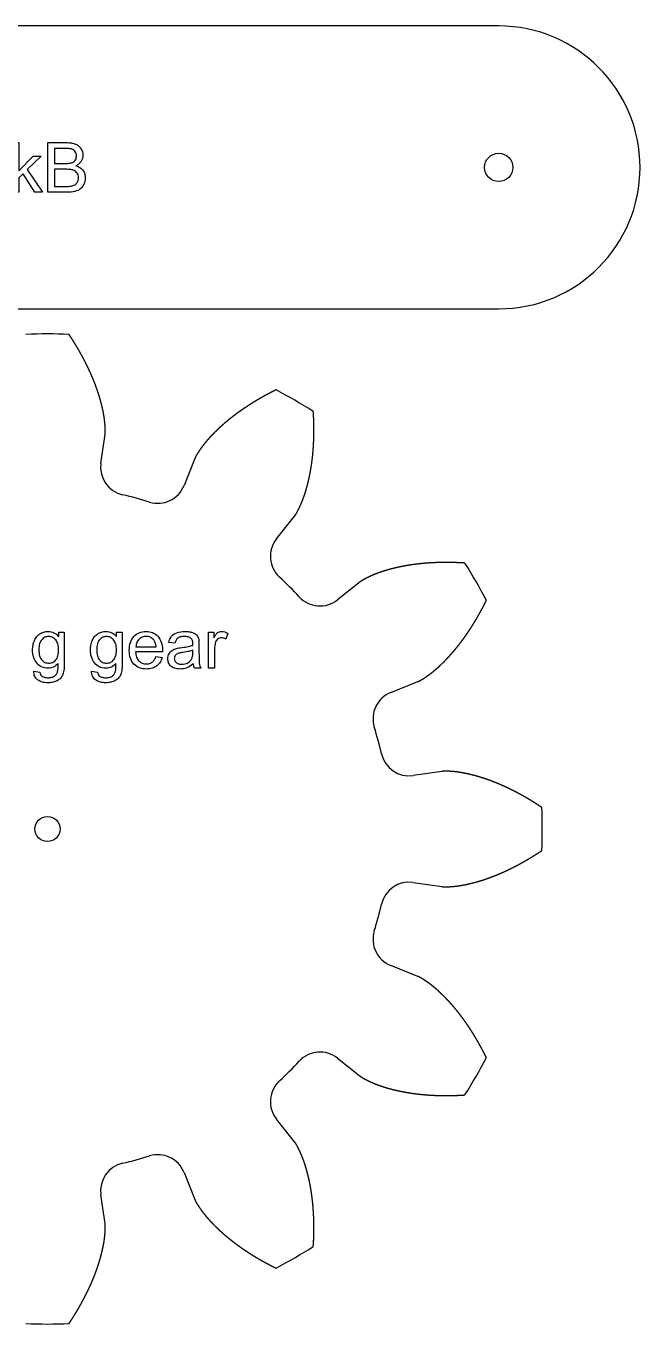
# Model space of a CAD drawing. Header units: millimetres. Extents: x 19 to 1138, y 19 to 1149.
# Drawn here: x 942.1 to 1137.6, y 708.4 to 1121.4 of the extents above; entities that cross this region are included whole.
import ezdxf

# ---------------------------------------------------------------- set-up
doc = ezdxf.new("R2010")
doc.units = ezdxf.units.MM
doc.layers.add('cut', color=5, linetype='Continuous', true_color=0x0000ff)
doc.layers.add('line engraving', color=1, linetype='Continuous', true_color=0xff0000)

msp = doc.modelspace()

# ---------------------------------------------------------------- linework, layer by layer
at = {"layer": 'cut', "color": 5, "true_color": 0x0000ff}
for p, q in [((965.99, 982.27), (967.32, 991.4)), ((995.89, 983.75), (992.48, 975.17)), ((1021.91, 958.18), (1027.63, 965.42)), ((1048.55, 944.51), (1041.3, 938.79)), ((1058.29, 909.36), (1066.87, 912.77)), ((1074.53, 884.2), (1065.39, 882.87)), ((1065.39, 848.88), (1074.53, 847.55)), ((1066.87, 818.98), (1058.29, 822.4)), ((1041.3, 792.97), (1048.55, 787.24)), ((1027.63, 766.33), (1021.91, 773.58)), ((992.48, 756.58), (995.89, 748)), ((967.32, 740.35), (965.99, 749.49))]:
    msp.add_line(p, q, dxfattribs=at)
msp.add_lwpolyline([(1092.61, 1031.38, 1), (1092.61, 1121.38), (719.11, 1121.38, 1), (719.11, 1031.38)], format="xyb", close=True, dxfattribs=at)
for centre, radius in [((1092.61, 1076.38), 4.5), ((949, 865.88), 4)]:
    msp.add_circle(centre, radius, dxfattribs=at)
for centre, radius, start, end in [((949, 865.88), 157.5, 87.5067, 92.4933), ((949, 865.88), 157.5, 57.5067, 62.4933), ((974.9, 980.97), 9, 171.6938, -102.6817), ((984.12, 978.5), 9, -107.3183, -21.6938), ((949, 865.88), 108.97, 72.6817, 77.3183), ((1028.97, 952.6), 9, 141.6938, -132.6817), ((949, 865.88), 157.5, 27.5067, 32.4933), ((949, 865.88), 108.97, 42.6817, 47.3183), ((1035.72, 945.85), 9, -137.3183, -51.6938), ((1061.62, 900.99), 9, 111.6938, -162.6817), ((949, 865.88), 108.97, 12.6817, 17.3183), ((1064.09, 891.77), 9, -167.3183, -81.6938), ((949, 865.88), 157.5, -2.4933, 2.4933), ((1064.09, 839.98), 9, 81.6938, 167.3183), ((949, 865.88), 108.97, -17.3183, -12.6817), ((1061.62, 830.76), 9, 162.6817, -111.6938), ((1035.72, 785.9), 9, 51.6938, 137.3183), ((949, 865.88), 157.5, -32.4933, -27.5067), ((949, 865.88), 108.97, -47.3183, -42.6817), ((1028.97, 779.15), 9, 132.6817, -141.6938), ((949, 865.88), 108.97, -77.3183, -72.6817), ((984.12, 753.26), 9, 21.6938, 107.3183), ((974.9, 750.79), 9, 102.6817, -171.6938), ((949, 865.88), 157.5, -62.4933, -57.5067), ((949, 865.88), 157.5, -92.4933, -87.5067)]:
    msp.add_arc(centre, radius, start, end, dxfattribs=at)
for points in [[(967.32, 991.4), (967.34, 991.49), (967.36, 991.67), (967.39, 991.95), (967.41, 992.31), (967.41, 992.77), (967.39, 993.22), (967.37, 993.68), (967.34, 994.14), (967.3, 994.6), (967.26, 995.06), (967.22, 995.52), (967.17, 995.98), (967.11, 996.44), (967.05, 996.91), (966.97, 997.37), (966.89, 997.83), (966.81, 998.29), (966.72, 998.75), (966.62, 999.21), (966.52, 999.68), (966.42, 1000.14), (966.31, 1000.6), (966.19, 1001.06), (966.08, 1001.52), (965.95, 1001.99), (965.82, 1002.45), (965.69, 1002.91), (965.55, 1003.37), (965.41, 1003.83), (965.27, 1004.29), (965.12, 1004.75), (964.96, 1005.21), (964.81, 1005.67), (964.64, 1006.13), (964.48, 1006.59), (964.31, 1007.05), (964.13, 1007.51), (963.96, 1007.97), (963.78, 1008.43), (963.59, 1008.89), (963.4, 1009.34), (963.21, 1009.8), (963.01, 1010.26), (962.81, 1010.71), (962.61, 1011.17), (962.4, 1011.62), (962.19, 1012.08), (961.98, 1012.53), (961.76, 1012.98), (961.54, 1013.44), (961.31, 1013.89), (961.09, 1014.34), (960.86, 1014.79), (960.62, 1015.24), (960.38, 1015.69), (960.14, 1016.14), (959.9, 1016.59), (959.65, 1017.04), (959.4, 1017.48), (959.15, 1017.93), (958.89, 1018.38), (958.63, 1018.82), (958.36, 1019.26), (958.1, 1019.71), (957.83, 1020.15), (957.55, 1020.59), (957.28, 1021.03), (957, 1021.47), (956.72, 1021.91), (956.43, 1022.35), (956.2, 1022.7), (956.03, 1022.97), (955.91, 1023.14), (955.85, 1023.23)], [(1021.74, 1005.57), (1021.65, 1005.53), (1021.46, 1005.43), (1021.18, 1005.29), (1020.8, 1005.1), (1020.33, 1004.87), (1019.87, 1004.63), (1019.41, 1004.39), (1018.95, 1004.14), (1018.49, 1003.9), (1018.04, 1003.65), (1017.58, 1003.4), (1017.13, 1003.14), (1016.68, 1002.89), (1016.24, 1002.63), (1015.79, 1002.37), (1015.35, 1002.11), (1014.92, 1001.85), (1014.48, 1001.58), (1014.05, 1001.31), (1013.62, 1001.04), (1013.19, 1000.77), (1012.76, 1000.49), (1012.34, 1000.22), (1011.92, 999.94), (1011.5, 999.66), (1011.09, 999.37), (1010.67, 999.09), (1010.26, 998.8), (1009.86, 998.51), (1009.45, 998.21), (1009.05, 997.92), (1008.65, 997.62), (1008.26, 997.32), (1007.87, 997.02), (1007.48, 996.72), (1007.09, 996.41), (1006.71, 996.1), (1006.33, 995.79), (1005.95, 995.48), (1005.58, 995.17), (1005.21, 994.85), (1004.84, 994.53), (1004.48, 994.21), (1004.12, 993.88), (1003.76, 993.56), (1003.41, 993.23), (1003.06, 992.9), (1002.71, 992.56), (1002.37, 992.23), (1002.03, 991.89), (1001.7, 991.55), (1001.37, 991.21), (1001.04, 990.86), (1000.72, 990.51), (1000.41, 990.16), (1000.09, 989.81), (999.78, 989.45), (999.48, 989.1), (999.18, 988.74), (998.88, 988.37), (998.6, 988.01), (998.31, 987.64), (998.04, 987.26), (997.77, 986.89), (997.51, 986.51), (997.25, 986.13), (996.99, 985.74), (996.74, 985.36), (996.5, 984.97), (996.27, 984.58), (996.11, 984.25), (995.99, 984), (995.92, 983.83), (995.89, 983.75)], [(1027.63, 965.42), (1027.69, 965.49), (1027.8, 965.64), (1027.96, 965.86), (1028.16, 966.17), (1028.39, 966.56), (1028.6, 966.97), (1028.81, 967.38), (1029.01, 967.79), (1029.21, 968.2), (1029.41, 968.62), (1029.6, 969.04), (1029.79, 969.47), (1029.97, 969.89), (1030.14, 970.33), (1030.31, 970.76), (1030.47, 971.2), (1030.63, 971.65), (1030.78, 972.09), (1030.93, 972.54), (1031.07, 972.99), (1031.21, 973.44), (1031.35, 973.9), (1031.48, 974.35), (1031.61, 974.81), (1031.74, 975.27), (1031.85, 975.74), (1031.97, 976.2), (1032.08, 976.67), (1032.19, 977.14), (1032.3, 977.61), (1032.4, 978.09), (1032.49, 978.56), (1032.59, 979.04), (1032.68, 979.52), (1032.76, 980), (1032.84, 980.48), (1032.92, 980.97), (1033, 981.45), (1033.07, 981.94), (1033.14, 982.43), (1033.2, 982.92), (1033.27, 983.41), (1033.32, 983.91), (1033.38, 984.4), (1033.43, 984.9), (1033.48, 985.39), (1033.52, 985.89), (1033.57, 986.39), (1033.6, 986.89), (1033.64, 987.4), (1033.67, 987.9), (1033.7, 988.41), (1033.72, 988.91), (1033.75, 989.42), (1033.77, 989.93), (1033.78, 990.44), (1033.79, 990.95), (1033.8, 991.46), (1033.81, 991.97), (1033.81, 992.49), (1033.81, 993), (1033.81, 993.52), (1033.8, 994.03), (1033.79, 994.55), (1033.78, 995.07), (1033.77, 995.59), (1033.75, 996.11), (1033.73, 996.63), (1033.7, 997.15), (1033.67, 997.67), (1033.65, 998.09), (1033.63, 998.41), (1033.61, 998.62), (1033.61, 998.72)], [(1081.84, 950.49), (1081.74, 950.49), (1081.53, 950.51), (1081.21, 950.53), (1080.79, 950.55), (1080.27, 950.58), (1079.75, 950.6), (1079.23, 950.62), (1078.71, 950.64), (1078.19, 950.66), (1077.67, 950.67), (1077.15, 950.68), (1076.64, 950.69), (1076.12, 950.69), (1075.61, 950.69), (1075.09, 950.69), (1074.58, 950.68), (1074.07, 950.67), (1073.56, 950.66), (1073.05, 950.64), (1072.54, 950.62), (1072.03, 950.6), (1071.53, 950.58), (1071.02, 950.55), (1070.52, 950.52), (1070.02, 950.48), (1069.52, 950.44), (1069.02, 950.4), (1068.52, 950.36), (1068.02, 950.31), (1067.52, 950.26), (1067.03, 950.2), (1066.53, 950.14), (1066.04, 950.08), (1065.55, 950.02), (1065.06, 949.95), (1064.58, 949.88), (1064.09, 949.8), (1063.61, 949.72), (1063.12, 949.64), (1062.64, 949.55), (1062.16, 949.46), (1061.69, 949.37), (1061.21, 949.27), (1060.74, 949.17), (1060.27, 949.07), (1059.8, 948.96), (1059.33, 948.85), (1058.86, 948.73), (1058.4, 948.61), (1057.93, 948.49), (1057.48, 948.36), (1057.02, 948.23), (1056.56, 948.09), (1056.11, 947.95), (1055.66, 947.81), (1055.21, 947.66), (1054.77, 947.5), (1054.33, 947.35), (1053.89, 947.19), (1053.45, 947.02), (1053.02, 946.85), (1052.59, 946.67), (1052.16, 946.48), (1051.74, 946.29), (1051.33, 946.09), (1050.91, 945.89), (1050.5, 945.69), (1050.09, 945.48), (1049.68, 945.26), (1049.29, 945.04), (1048.98, 944.84), (1048.76, 944.68), (1048.62, 944.57), (1048.55, 944.51)], [(1066.87, 912.77), (1066.96, 912.8), (1067.12, 912.87), (1067.37, 912.99), (1067.7, 913.15), (1068.09, 913.38), (1068.48, 913.62), (1068.87, 913.87), (1069.25, 914.13), (1069.63, 914.39), (1070.01, 914.65), (1070.39, 914.92), (1070.76, 915.19), (1071.13, 915.47), (1071.5, 915.76), (1071.86, 916.06), (1072.22, 916.36), (1072.58, 916.66), (1072.93, 916.97), (1073.28, 917.28), (1073.63, 917.6), (1073.98, 917.92), (1074.33, 918.25), (1074.67, 918.58), (1075.01, 918.91), (1075.35, 919.25), (1075.69, 919.59), (1076.02, 919.94), (1076.35, 920.29), (1076.68, 920.64), (1077, 921), (1077.33, 921.36), (1077.65, 921.72), (1077.97, 922.09), (1078.29, 922.46), (1078.6, 922.83), (1078.92, 923.21), (1079.23, 923.59), (1079.53, 923.97), (1079.84, 924.36), (1080.14, 924.74), (1080.45, 925.14), (1080.74, 925.53), (1081.04, 925.93), (1081.34, 926.33), (1081.63, 926.73), (1081.92, 927.14), (1082.21, 927.55), (1082.49, 927.96), (1082.78, 928.38), (1083.06, 928.8), (1083.34, 929.22), (1083.62, 929.64), (1083.89, 930.06), (1084.16, 930.49), (1084.43, 930.92), (1084.7, 931.36), (1084.97, 931.79), (1085.23, 932.23), (1085.49, 932.67), (1085.75, 933.12), (1086.01, 933.56), (1086.27, 934.01), (1086.52, 934.46), (1086.77, 934.91), (1087.02, 935.37), (1087.26, 935.83), (1087.51, 936.29), (1087.75, 936.75), (1087.99, 937.21), (1088.23, 937.68), (1088.41, 938.05), (1088.55, 938.33), (1088.65, 938.52), (1088.69, 938.62)], [(1106.35, 872.73), (1106.26, 872.79), (1106.09, 872.9), (1105.82, 873.08), (1105.47, 873.31), (1105.04, 873.59), (1104.6, 873.88), (1104.16, 874.16), (1103.72, 874.43), (1103.27, 874.7), (1102.83, 874.97), (1102.39, 875.24), (1101.94, 875.5), (1101.5, 875.77), (1101.05, 876.02), (1100.61, 876.28), (1100.16, 876.53), (1099.71, 876.78), (1099.26, 877.02), (1098.81, 877.26), (1098.36, 877.5), (1097.91, 877.73), (1097.46, 877.96), (1097.01, 878.19), (1096.56, 878.42), (1096.11, 878.64), (1095.65, 878.86), (1095.2, 879.07), (1094.74, 879.28), (1094.29, 879.49), (1093.83, 879.69), (1093.38, 879.89), (1092.92, 880.09), (1092.47, 880.28), (1092.01, 880.47), (1091.55, 880.65), (1091.09, 880.83), (1090.63, 881.01), (1090.17, 881.19), (1089.72, 881.36), (1089.26, 881.52), (1088.8, 881.68), (1088.34, 881.84), (1087.88, 881.99), (1087.42, 882.14), (1086.95, 882.29), (1086.49, 882.43), (1086.03, 882.57), (1085.57, 882.7), (1085.11, 882.83), (1084.65, 882.95), (1084.18, 883.07), (1083.72, 883.19), (1083.26, 883.3), (1082.8, 883.4), (1082.34, 883.5), (1081.87, 883.59), (1081.41, 883.68), (1080.95, 883.77), (1080.49, 883.85), (1080.03, 883.92), (1079.57, 883.99), (1079.1, 884.05), (1078.64, 884.1), (1078.18, 884.14), (1077.72, 884.18), (1077.26, 884.21), (1076.81, 884.25), (1076.35, 884.27), (1075.89, 884.29), (1075.43, 884.28), (1075.07, 884.27), (1074.8, 884.24), (1074.62, 884.22), (1074.53, 884.2)], [(1074.53, 847.55), (1074.62, 847.54), (1074.8, 847.51), (1075.07, 847.49), (1075.43, 847.47), (1075.89, 847.47), (1076.35, 847.48), (1076.81, 847.51), (1077.26, 847.54), (1077.72, 847.57), (1078.18, 847.61), (1078.64, 847.65), (1079.1, 847.7), (1079.57, 847.76), (1080.03, 847.83), (1080.49, 847.9), (1080.95, 847.98), (1081.41, 848.07), (1081.87, 848.16), (1082.34, 848.25), (1082.8, 848.35), (1083.26, 848.46), (1083.72, 848.57), (1084.18, 848.68), (1084.65, 848.8), (1085.11, 848.92), (1085.57, 849.05), (1086.03, 849.18), (1086.49, 849.32), (1086.95, 849.46), (1087.42, 849.61), (1087.88, 849.76), (1088.34, 849.91), (1088.8, 850.07), (1089.26, 850.23), (1089.72, 850.4), (1090.17, 850.57), (1090.63, 850.74), (1091.09, 850.92), (1091.55, 851.1), (1092.01, 851.28), (1092.47, 851.47), (1092.92, 851.67), (1093.38, 851.86), (1093.83, 852.06), (1094.29, 852.27), (1094.74, 852.47), (1095.2, 852.68), (1095.65, 852.9), (1096.11, 853.11), (1096.56, 853.34), (1097.01, 853.56), (1097.46, 853.79), (1097.91, 854.02), (1098.36, 854.25), (1098.81, 854.49), (1099.26, 854.73), (1099.71, 854.98), (1100.16, 855.22), (1100.61, 855.48), (1101.05, 855.73), (1101.5, 855.99), (1101.94, 856.25), (1102.39, 856.51), (1102.83, 856.78), (1103.27, 857.05), (1103.72, 857.32), (1104.16, 857.6), (1104.6, 857.88), (1105.04, 858.16), (1105.47, 858.44), (1105.82, 858.67), (1106.09, 858.85), (1106.26, 858.97), (1106.35, 859.02)], [(1088.69, 793.13), (1088.65, 793.23), (1088.55, 793.42), (1088.41, 793.7), (1088.23, 794.07), (1087.99, 794.54), (1087.75, 795.01), (1087.51, 795.47), (1087.26, 795.93), (1087.02, 796.38), (1086.77, 796.84), (1086.52, 797.29), (1086.27, 797.74), (1086.01, 798.19), (1085.75, 798.64), (1085.49, 799.08), (1085.23, 799.52), (1084.97, 799.96), (1084.7, 800.39), (1084.43, 800.83), (1084.16, 801.26), (1083.89, 801.69), (1083.62, 802.11), (1083.34, 802.54), (1083.06, 802.96), (1082.78, 803.37), (1082.49, 803.79), (1082.21, 804.2), (1081.92, 804.61), (1081.63, 805.02), (1081.34, 805.42), (1081.04, 805.82), (1080.74, 806.22), (1080.45, 806.62), (1080.14, 807.01), (1079.84, 807.4), (1079.53, 807.78), (1079.23, 808.17), (1078.92, 808.55), (1078.6, 808.92), (1078.29, 809.3), (1077.97, 809.67), (1077.65, 810.03), (1077.33, 810.4), (1077, 810.76), (1076.68, 811.11), (1076.35, 811.47), (1076.02, 811.81), (1075.69, 812.16), (1075.35, 812.5), (1075.01, 812.84), (1074.67, 813.18), (1074.33, 813.5), (1073.98, 813.83), (1073.63, 814.15), (1073.28, 814.47), (1072.93, 814.78), (1072.58, 815.09), (1072.22, 815.4), (1071.86, 815.7), (1071.5, 815.99), (1071.13, 816.28), (1070.76, 816.56), (1070.39, 816.83), (1070.01, 817.1), (1069.63, 817.37), (1069.25, 817.62), (1068.87, 817.88), (1068.48, 818.13), (1068.09, 818.37), (1067.7, 818.6), (1067.37, 818.77), (1067.12, 818.88), (1066.96, 818.95), (1066.87, 818.98)], [(1048.55, 787.24), (1048.62, 787.18), (1048.76, 787.07), (1048.98, 786.92), (1049.29, 786.72), (1049.68, 786.49), (1050.09, 786.27), (1050.5, 786.06), (1050.91, 785.86), (1051.33, 785.66), (1051.74, 785.46), (1052.16, 785.27), (1052.59, 785.09), (1053.02, 784.91), (1053.45, 784.73), (1053.89, 784.57), (1054.33, 784.4), (1054.77, 784.25), (1055.21, 784.09), (1055.66, 783.95), (1056.11, 783.8), (1056.56, 783.66), (1057.02, 783.52), (1057.48, 783.39), (1057.93, 783.26), (1058.4, 783.14), (1058.86, 783.02), (1059.33, 782.9), (1059.8, 782.79), (1060.27, 782.68), (1060.74, 782.58), (1061.21, 782.48), (1061.69, 782.38), (1062.16, 782.29), (1062.64, 782.2), (1063.12, 782.11), (1063.61, 782.03), (1064.09, 781.95), (1064.58, 781.88), (1065.06, 781.8), (1065.55, 781.73), (1066.04, 781.67), (1066.53, 781.61), (1067.03, 781.55), (1067.52, 781.49), (1068.02, 781.44), (1068.52, 781.4), (1069.02, 781.35), (1069.52, 781.31), (1070.02, 781.27), (1070.52, 781.24), (1071.02, 781.2), (1071.53, 781.18), (1072.03, 781.15), (1072.54, 781.13), (1073.05, 781.11), (1073.56, 781.09), (1074.07, 781.08), (1074.58, 781.07), (1075.09, 781.07), (1075.61, 781.06), (1076.12, 781.06), (1076.64, 781.07), (1077.15, 781.07), (1077.67, 781.08), (1078.19, 781.09), (1078.71, 781.11), (1079.23, 781.13), (1079.75, 781.15), (1080.27, 781.17), (1080.79, 781.2), (1081.21, 781.23), (1081.53, 781.25), (1081.74, 781.26), (1081.84, 781.27)], [(1033.61, 733.03), (1033.61, 733.14), (1033.63, 733.35), (1033.65, 733.66), (1033.67, 734.08), (1033.7, 734.6), (1033.73, 735.12), (1033.75, 735.65), (1033.77, 736.17), (1033.78, 736.68), (1033.79, 737.2), (1033.8, 737.72), (1033.81, 738.24), (1033.81, 738.75), (1033.81, 739.27), (1033.81, 739.78), (1033.8, 740.29), (1033.79, 740.8), (1033.78, 741.32), (1033.77, 741.82), (1033.75, 742.33), (1033.72, 742.84), (1033.7, 743.35), (1033.67, 743.85), (1033.64, 744.36), (1033.6, 744.86), (1033.57, 745.36), (1033.52, 745.86), (1033.48, 746.36), (1033.43, 746.86), (1033.38, 747.35), (1033.32, 747.85), (1033.27, 748.34), (1033.2, 748.83), (1033.14, 749.32), (1033.07, 749.81), (1033, 750.3), (1032.92, 750.78), (1032.84, 751.27), (1032.76, 751.75), (1032.68, 752.23), (1032.59, 752.71), (1032.49, 753.19), (1032.4, 753.66), (1032.3, 754.14), (1032.19, 754.61), (1032.08, 755.08), (1031.97, 755.55), (1031.85, 756.01), (1031.74, 756.48), (1031.61, 756.94), (1031.48, 757.4), (1031.35, 757.86), (1031.21, 758.31), (1031.07, 758.76), (1030.93, 759.21), (1030.78, 759.66), (1030.63, 760.11), (1030.47, 760.55), (1030.31, 760.99), (1030.14, 761.43), (1029.97, 761.86), (1029.79, 762.29), (1029.6, 762.71), (1029.41, 763.13), (1029.21, 763.55), (1029.01, 763.96), (1028.81, 764.38), (1028.6, 764.79), (1028.39, 765.19), (1028.16, 765.59), (1027.96, 765.89), (1027.8, 766.11), (1027.69, 766.26), (1027.63, 766.33)], [(995.89, 748), (995.92, 747.92), (995.99, 747.75), (996.11, 747.5), (996.27, 747.18), (996.5, 746.78), (996.74, 746.39), (996.99, 746.01), (997.25, 745.63), (997.51, 745.24), (997.77, 744.87), (998.04, 744.49), (998.31, 744.11), (998.6, 743.74), (998.88, 743.38), (999.18, 743.02), (999.48, 742.66), (999.78, 742.3), (1000.09, 741.94), (1000.41, 741.59), (1000.72, 741.24), (1001.04, 740.89), (1001.37, 740.55), (1001.7, 740.2), (1002.03, 739.86), (1002.37, 739.52), (1002.71, 739.19), (1003.06, 738.86), (1003.41, 738.52), (1003.76, 738.2), (1004.12, 737.87), (1004.48, 737.55), (1004.84, 737.22), (1005.21, 736.9), (1005.58, 736.59), (1005.95, 736.27), (1006.33, 735.96), (1006.71, 735.65), (1007.09, 735.34), (1007.48, 735.03), (1007.87, 734.73), (1008.26, 734.43), (1008.65, 734.13), (1009.05, 733.83), (1009.45, 733.54), (1009.86, 733.25), (1010.26, 732.95), (1010.67, 732.67), (1011.09, 732.38), (1011.5, 732.1), (1011.92, 731.81), (1012.34, 731.54), (1012.76, 731.26), (1013.19, 730.98), (1013.62, 730.71), (1014.05, 730.44), (1014.48, 730.17), (1014.92, 729.91), (1015.35, 729.64), (1015.79, 729.38), (1016.24, 729.12), (1016.68, 728.86), (1017.13, 728.61), (1017.58, 728.36), (1018.04, 728.1), (1018.49, 727.86), (1018.95, 727.61), (1019.41, 727.37), (1019.87, 727.12), (1020.33, 726.88), (1020.8, 726.65), (1021.18, 726.46), (1021.46, 726.32), (1021.65, 726.23), (1021.74, 726.18)], [(955.85, 708.53), (955.91, 708.61), (956.03, 708.79), (956.2, 709.05), (956.43, 709.4), (956.72, 709.84), (957, 710.28), (957.28, 710.72), (957.55, 711.16), (957.83, 711.6), (958.1, 712.04), (958.36, 712.49), (958.63, 712.93), (958.89, 713.38), (959.15, 713.82), (959.4, 714.27), (959.65, 714.72), (959.9, 715.16), (960.14, 715.61), (960.38, 716.06), (960.62, 716.51), (960.86, 716.96), (961.09, 717.41), (961.31, 717.86), (961.54, 718.32), (961.76, 718.77), (961.98, 719.22), (962.19, 719.68), (962.4, 720.13), (962.61, 720.59), (962.81, 721.04), (963.01, 721.5), (963.21, 721.95), (963.4, 722.41), (963.59, 722.87), (963.78, 723.32), (963.96, 723.78), (964.13, 724.24), (964.31, 724.7), (964.48, 725.16), (964.64, 725.62), (964.81, 726.08), (964.96, 726.54), (965.12, 727), (965.27, 727.46), (965.41, 727.92), (965.55, 728.38), (965.69, 728.84), (965.82, 729.3), (965.95, 729.77), (966.08, 730.23), (966.19, 730.69), (966.31, 731.15), (966.42, 731.61), (966.52, 732.08), (966.62, 732.54), (966.72, 733), (966.81, 733.46), (966.89, 733.92), (966.97, 734.39), (967.05, 734.85), (967.11, 735.31), (967.17, 735.77), (967.22, 736.23), (967.26, 736.69), (967.3, 737.15), (967.34, 737.61), (967.37, 738.07), (967.39, 738.53), (967.41, 738.99), (967.41, 739.44), (967.39, 739.81), (967.36, 740.08), (967.34, 740.26), (967.32, 740.35)]]:
    msp.add_open_spline(points, degree=5, dxfattribs=at)
at = {"layer": 'line engraving', "color": 1, "true_color": 0xff0000}
for points in [[(937.92, 1068.48), (937.92, 1084.27), (939.86, 1084.27), (939.86, 1075.27), (944.45, 1079.92), (946.96, 1079.92), (942.58, 1075.68), (947.4, 1068.48), (945.01, 1068.48), (941.23, 1074.33), (939.86, 1073.01), (939.86, 1068.48), (937.92, 1068.48)], [(949.1, 1068.48), (949.1, 1084.27), (955.03, 1084.27), (955.47, 1084.27), (955.89, 1084.24), (956.29, 1084.21), (956.66, 1084.15), (957.01, 1084.09), (957.34, 1084), (957.65, 1083.91), (957.93, 1083.8), (958.2, 1083.67), (958.45, 1083.52), (958.69, 1083.36), (958.91, 1083.19), (959.12, 1082.99), (959.31, 1082.78), (959.49, 1082.56), (959.65, 1082.32), (959.92, 1081.81), (960.11, 1081.3), (960.23, 1080.77), (960.27, 1080.23), (960.23, 1079.73), (960.13, 1079.25), (959.96, 1078.78), (959.72, 1078.33), (959.57, 1078.11), (959.41, 1077.9), (959.23, 1077.7), (959.03, 1077.52), (958.81, 1077.34), (958.58, 1077.18), (958.33, 1077.03), (958.06, 1076.88), (958.41, 1076.77), (958.73, 1076.64), (959.04, 1076.48), (959.33, 1076.31), (959.59, 1076.13), (959.84, 1075.92), (960.06, 1075.69), (960.26, 1075.45), (960.44, 1075.19), (960.6, 1074.92), (960.73, 1074.64), (960.84, 1074.35), (960.92, 1074.04), (960.98, 1073.72), (961.02, 1073.4), (961.03, 1073.06), (961, 1072.51), (960.92, 1071.99), (960.77, 1071.48), (960.56, 1070.99), (960.32, 1070.54), (960.04, 1070.15), (959.74, 1069.81), (959.41, 1069.52), (959.04, 1069.28), (958.63, 1069.07), (958.17, 1068.89), (957.68, 1068.74), (957.13, 1068.63), (956.52, 1068.54), (955.85, 1068.49), (955.13, 1068.48), (949.1, 1068.48)], [(951.19, 1077.64), (954.61, 1077.64), (954.95, 1077.64), (955.26, 1077.65), (955.54, 1077.66), (955.8, 1077.68), (956.04, 1077.71), (956.25, 1077.74), (956.44, 1077.78), (956.6, 1077.82), (956.98, 1077.96), (957.3, 1078.14), (957.58, 1078.35), (957.81, 1078.61), (957.98, 1078.9), (958.11, 1079.23), (958.18, 1079.59), (958.21, 1079.99), (958.19, 1080.37), (958.12, 1080.73), (958, 1081.06), (957.83, 1081.37), (957.62, 1081.65), (957.37, 1081.87), (957.08, 1082.06), (956.75, 1082.19), (956.56, 1082.24), (956.34, 1082.29), (956.09, 1082.32), (955.8, 1082.36), (955.49, 1082.38), (955.14, 1082.4), (954.76, 1082.41), (954.35, 1082.41), (951.19, 1082.41), (951.19, 1077.64)], [(951.19, 1070.34), (955.13, 1070.34), (955.6, 1070.35), (955.99, 1070.36), (956.31, 1070.38), (956.55, 1070.42), (956.9, 1070.49), (957.21, 1070.59), (957.5, 1070.71), (957.76, 1070.85), (957.99, 1071.02), (958.2, 1071.22), (958.39, 1071.46), (958.55, 1071.73), (958.69, 1072.03), (958.79, 1072.35), (958.85, 1072.69), (958.87, 1073.06), (958.84, 1073.48), (958.75, 1073.88), (958.61, 1074.25), (958.41, 1074.59), (958.17, 1074.89), (957.87, 1075.15), (957.54, 1075.35), (957.16, 1075.51), (956.95, 1075.57), (956.71, 1075.62), (956.46, 1075.67), (956.18, 1075.71), (955.88, 1075.74), (955.56, 1075.76), (955.21, 1075.77), (954.85, 1075.77), (951.19, 1075.77), (951.19, 1070.34)], [(944.65, 916.09), (946.54, 915.81), (946.62, 915.41), (946.76, 915.06), (946.95, 914.77), (947.19, 914.54), (947.38, 914.41), (947.59, 914.3), (947.81, 914.21), (948.05, 914.14), (948.3, 914.08), (948.57, 914.04), (948.86, 914.01), (949.17, 914), (949.49, 914.01), (949.8, 914.04), (950.09, 914.08), (950.36, 914.14), (950.61, 914.21), (950.84, 914.3), (951.05, 914.41), (951.25, 914.54), (951.42, 914.68), (951.58, 914.84), (951.73, 915.01), (951.86, 915.19), (951.98, 915.38), (952.08, 915.59), (952.16, 915.81), (952.24, 916.05), (952.27, 916.22), (952.3, 916.43), (952.33, 916.68), (952.35, 916.97), (952.36, 917.3), (952.37, 917.67), (952.38, 918.08), (952.38, 918.54), (952.05, 918.19), (951.7, 917.88), (951.34, 917.63), (950.95, 917.41), (950.54, 917.25), (950.12, 917.13), (949.67, 917.06), (949.21, 917.04), (948.64, 917.07), (948.1, 917.15), (947.59, 917.28), (947.12, 917.47), (946.68, 917.71), (946.27, 918), (945.9, 918.34), (945.56, 918.74), (945.25, 919.18), (944.99, 919.64), (944.77, 920.12), (944.59, 920.62), (944.44, 921.14), (944.34, 921.68), (944.28, 922.24), (944.26, 922.83), (944.27, 923.23), (944.3, 923.63), (944.35, 924.02), (944.41, 924.4), (944.49, 924.78), (944.6, 925.14), (944.72, 925.5), (944.86, 925.85), (945.01, 926.19), (945.18, 926.5), (945.37, 926.8), (945.58, 927.08), (945.8, 927.33), (946.04, 927.57), (946.3, 927.79), (946.57, 927.99), (946.86, 928.16), (947.16, 928.32), (947.47, 928.45), (947.8, 928.55), (948.14, 928.64), (948.48, 928.7), (948.85, 928.73), (949.22, 928.74), (949.71, 928.72), (950.19, 928.64), (950.64, 928.51), (951.07, 928.33), (951.47, 928.1), (951.86, 927.82), (952.22, 927.49), (952.56, 927.1), (952.56, 928.48), (954.35, 928.48), (954.35, 918.59), (954.34, 917.95), (954.31, 917.35), (954.27, 916.81), (954.21, 916.31), (954.14, 915.86), (954.04, 915.46), (953.93, 915.11), (953.8, 914.8), (953.66, 914.53), (953.49, 914.28), (953.31, 914.03), (953.1, 913.81), (952.88, 913.59), (952.63, 913.4), (952.37, 913.21), (952.08, 913.04), (951.78, 912.89), (951.46, 912.76), (951.12, 912.65), (950.76, 912.56), (950.39, 912.49), (950, 912.44), (949.6, 912.41), (949.18, 912.4), (948.68, 912.41), (948.2, 912.45), (947.75, 912.53), (947.33, 912.63), (946.92, 912.76), (946.55, 912.91), (946.2, 913.1), (945.87, 913.32), (945.57, 913.56), (945.32, 913.84), (945.11, 914.14), (944.93, 914.47), (944.8, 914.83), (944.71, 915.22), (944.66, 915.64), (944.65, 916.09)], [(946.26, 922.97), (946.27, 922.42), (946.31, 921.92), (946.38, 921.45), (946.48, 921.02), (946.61, 920.63), (946.76, 920.27), (946.94, 919.96), (947.15, 919.68), (947.38, 919.44), (947.63, 919.23), (947.88, 919.05), (948.16, 918.9), (948.45, 918.79), (948.75, 918.71), (949.06, 918.66), (949.39, 918.65), (949.72, 918.66), (950.03, 918.71), (950.33, 918.79), (950.62, 918.9), (950.89, 919.05), (951.15, 919.22), (951.4, 919.43), (951.63, 919.67), (951.85, 919.95), (952.03, 920.26), (952.18, 920.61), (952.31, 921), (952.41, 921.42), (952.48, 921.88), (952.52, 922.37), (952.54, 922.9), (952.52, 923.41), (952.48, 923.89), (952.41, 924.33), (952.31, 924.74), (952.17, 925.12), (952.01, 925.47), (951.82, 925.79), (951.61, 926.07), (951.37, 926.32), (951.12, 926.54), (950.85, 926.72), (950.58, 926.87), (950.29, 926.99), (949.99, 927.07), (949.68, 927.12), (949.36, 927.14), (949.04, 927.12), (948.74, 927.07), (948.44, 926.99), (948.16, 926.87), (947.89, 926.73), (947.64, 926.55), (947.39, 926.33), (947.16, 926.09), (946.95, 925.81), (946.77, 925.5), (946.61, 925.16), (946.48, 924.78), (946.38, 924.38), (946.31, 923.94), (946.27, 923.47), (946.26, 922.97)], [(963.06, 916.09), (964.94, 915.81), (965.03, 915.41), (965.16, 915.06), (965.35, 914.77), (965.6, 914.54), (965.79, 914.41), (965.99, 914.3), (966.21, 914.21), (966.45, 914.14), (966.71, 914.08), (966.98, 914.04), (967.27, 914.01), (967.57, 914), (967.9, 914.01), (968.21, 914.04), (968.49, 914.08), (968.76, 914.14), (969.01, 914.21), (969.24, 914.3), (969.46, 914.41), (969.65, 914.54), (969.83, 914.68), (969.99, 914.84), (970.13, 915.01), (970.26, 915.19), (970.38, 915.38), (970.48, 915.59), (970.57, 915.81), (970.64, 916.05), (970.68, 916.22), (970.71, 916.43), (970.73, 916.68), (970.75, 916.97), (970.77, 917.3), (970.78, 917.67), (970.78, 918.08), (970.78, 918.54), (970.45, 918.19), (970.11, 917.88), (969.74, 917.63), (969.35, 917.41), (968.95, 917.25), (968.52, 917.13), (968.08, 917.06), (967.61, 917.04), (967.04, 917.07), (966.5, 917.15), (965.99, 917.28), (965.52, 917.47), (965.08, 917.71), (964.67, 918), (964.3, 918.34), (963.96, 918.74), (963.66, 919.18), (963.39, 919.64), (963.17, 920.12), (962.99, 920.62), (962.85, 921.14), (962.75, 921.68), (962.69, 922.24), (962.67, 922.83), (962.68, 923.23), (962.7, 923.63), (962.75, 924.02), (962.82, 924.4), (962.9, 924.78), (963, 925.14), (963.12, 925.5), (963.26, 925.85), (963.42, 926.19), (963.59, 926.5), (963.78, 926.8), (963.99, 927.08), (964.21, 927.33), (964.45, 927.57), (964.71, 927.79), (964.98, 927.99), (965.27, 928.16), (965.57, 928.32), (965.88, 928.45), (966.2, 928.55), (966.54, 928.64), (966.89, 928.7), (967.25, 928.73), (967.62, 928.74), (968.12, 928.72), (968.59, 928.64), (969.04, 928.51), (969.47, 928.33), (969.88, 928.1), (970.26, 927.82), (970.62, 927.49), (970.96, 927.1), (970.96, 928.48), (972.75, 928.48), (972.75, 918.59), (972.74, 917.95), (972.72, 917.35), (972.68, 916.81), (972.62, 916.31), (972.54, 915.86), (972.45, 915.46), (972.34, 915.11), (972.21, 914.8), (972.06, 914.53), (971.9, 914.28), (971.71, 914.03), (971.51, 913.81), (971.28, 913.59), (971.04, 913.4), (970.77, 913.21), (970.48, 913.04), (970.18, 912.89), (969.86, 912.76), (969.52, 912.65), (969.17, 912.56), (968.8, 912.49), (968.41, 912.44), (968, 912.41), (967.58, 912.4), (967.08, 912.41), (966.61, 912.45), (966.16, 912.53), (965.73, 912.63), (965.33, 912.76), (964.95, 912.91), (964.6, 913.1), (964.27, 913.32), (963.98, 913.56), (963.72, 913.84), (963.51, 914.14), (963.34, 914.47), (963.21, 914.83), (963.12, 915.22), (963.06, 915.64), (963.06, 916.09)], [(964.66, 922.97), (964.67, 922.42), (964.72, 921.92), (964.79, 921.45), (964.88, 921.02), (965.01, 920.63), (965.16, 920.27), (965.35, 919.96), (965.55, 919.68), (965.79, 919.44), (966.03, 919.23), (966.29, 919.05), (966.56, 918.9), (966.85, 918.79), (967.15, 918.71), (967.47, 918.66), (967.8, 918.65), (968.12, 918.66), (968.44, 918.71), (968.74, 918.79), (969.02, 918.9), (969.3, 919.05), (969.56, 919.22), (969.8, 919.43), (970.04, 919.67), (970.25, 919.95), (970.43, 920.26), (970.59, 920.61), (970.72, 921), (970.82, 921.42), (970.89, 921.88), (970.93, 922.37), (970.94, 922.9), (970.93, 923.41), (970.88, 923.89), (970.81, 924.33), (970.71, 924.74), (970.58, 925.12), (970.42, 925.47), (970.23, 925.79), (970.01, 926.07), (969.77, 926.32), (969.52, 926.54), (969.26, 926.72), (968.98, 926.87), (968.7, 926.99), (968.4, 927.07), (968.09, 927.12), (967.76, 927.14), (967.45, 927.12), (967.14, 927.07), (966.85, 926.99), (966.57, 926.87), (966.3, 926.73), (966.04, 926.55), (965.8, 926.33), (965.57, 926.09), (965.35, 925.81), (965.17, 925.5), (965.01, 925.16), (964.89, 924.78), (964.79, 924.38), (964.72, 923.94), (964.67, 923.47), (964.66, 922.97)], [(983.52, 920.73), (985.52, 920.48), (985.39, 920.05), (985.23, 919.65), (985.05, 919.27), (984.85, 918.92), (984.61, 918.59), (984.36, 918.29), (984.07, 918.01), (983.77, 917.75), (983.43, 917.52), (983.08, 917.33), (982.7, 917.16), (982.31, 917.02), (981.88, 916.92), (981.44, 916.84), (980.98, 916.8), (980.49, 916.78), (979.88, 916.81), (979.3, 916.88), (978.75, 917), (978.24, 917.17), (977.76, 917.39), (977.31, 917.65), (976.89, 917.97), (976.51, 918.33), (976.16, 918.73), (975.86, 919.18), (975.61, 919.66), (975.41, 920.19), (975.24, 920.75), (975.13, 921.35), (975.06, 921.99), (975.04, 922.67), (975.06, 923.37), (975.13, 924.03), (975.25, 924.65), (975.41, 925.23), (975.62, 925.77), (975.87, 926.27), (976.18, 926.73), (976.52, 927.15), (976.91, 927.52), (977.32, 927.85), (977.76, 928.12), (978.23, 928.34), (978.73, 928.52), (979.25, 928.64), (979.8, 928.72), (980.38, 928.74), (980.94, 928.72), (981.48, 928.64), (981.99, 928.52), (982.47, 928.35), (982.92, 928.13), (983.35, 927.86), (983.76, 927.55), (984.13, 927.18), (984.47, 926.77), (984.77, 926.32), (985.02, 925.83), (985.22, 925.3), (985.38, 924.73), (985.5, 924.12), (985.56, 923.47), (985.59, 922.78), (985.59, 922.69), (985.58, 922.57), (985.58, 922.43), (985.58, 922.27), (977.04, 922.27), (977.08, 921.81), (977.15, 921.38), (977.24, 920.98), (977.36, 920.6), (977.51, 920.25), (977.68, 919.93), (977.88, 919.64), (978.11, 919.38), (978.36, 919.14), (978.62, 918.94), (978.89, 918.77), (979.19, 918.63), (979.49, 918.52), (979.81, 918.44), (980.15, 918.39), (980.5, 918.38), (980.76, 918.39), (981.01, 918.41), (981.26, 918.46), (981.49, 918.52), (981.71, 918.6), (981.92, 918.69), (982.13, 918.81), (982.32, 918.94), (982.51, 919.09), (982.68, 919.26), (982.84, 919.45), (983, 919.66), (983.14, 919.9), (983.28, 920.15), (983.4, 920.43), (983.52, 920.73)], [(977.15, 923.86), (983.54, 923.86), (983.5, 924.21), (983.45, 924.54), (983.38, 924.84), (983.29, 925.12), (983.19, 925.38), (983.08, 925.62), (982.95, 925.84), (982.81, 926.03), (982.57, 926.29), (982.31, 926.52), (982.03, 926.71), (981.74, 926.87), (981.43, 926.99), (981.11, 927.08), (980.76, 927.13), (980.4, 927.15), (980.08, 927.13), (979.76, 927.09), (979.46, 927.02), (979.17, 926.92), (978.9, 926.8), (978.64, 926.64), (978.39, 926.46), (978.16, 926.25), (977.94, 926.02), (977.75, 925.77), (977.59, 925.5), (977.45, 925.21), (977.34, 924.9), (977.25, 924.57), (977.19, 924.23), (977.15, 923.86)], [(995.42, 918.45), (994.89, 918.03), (994.37, 917.67), (993.85, 917.38), (993.35, 917.16), (992.84, 916.99), (992.32, 916.88), (991.77, 916.81), (991.21, 916.78), (990.75, 916.8), (990.32, 916.84), (989.92, 916.91), (989.54, 917.01), (989.2, 917.14), (988.87, 917.3), (988.58, 917.49), (988.31, 917.7), (988.08, 917.94), (987.87, 918.2), (987.7, 918.47), (987.55, 918.75), (987.44, 919.05), (987.36, 919.37), (987.32, 919.71), (987.3, 920.06), (987.32, 920.47), (987.4, 920.86), (987.52, 921.24), (987.68, 921.59), (987.89, 921.92), (988.12, 922.22), (988.39, 922.48), (988.68, 922.71), (989, 922.91), (989.34, 923.08), (989.7, 923.22), (990.08, 923.34), (990.4, 923.42), (990.8, 923.49), (991.26, 923.56), (991.8, 923.63), (992.37, 923.71), (992.9, 923.78), (993.39, 923.86), (993.84, 923.94), (994.26, 924.03), (994.63, 924.12), (994.97, 924.21), (995.26, 924.3), (995.27, 924.48), (995.27, 924.63), (995.27, 924.74), (995.27, 924.81), (995.27, 925.09), (995.24, 925.36), (995.2, 925.6), (995.14, 925.82), (995.06, 926.02), (994.96, 926.19), (994.85, 926.35), (994.72, 926.48), (994.53, 926.63), (994.31, 926.77), (994.07, 926.88), (993.8, 926.97), (993.51, 927.04), (993.2, 927.1), (992.87, 927.13), (992.52, 927.14), (992.18, 927.13), (991.88, 927.11), (991.59, 927.07), (991.33, 927.02), (991.08, 926.95), (990.87, 926.87), (990.67, 926.77), (990.49, 926.66), (990.34, 926.53), (990.19, 926.37), (990.05, 926.19), (989.93, 925.99), (989.81, 925.77), (989.71, 925.52), (989.61, 925.25), (989.53, 924.96), (987.63, 925.22), (987.78, 925.8), (987.98, 926.32), (988.21, 926.78), (988.49, 927.19), (988.81, 927.54), (989.21, 927.85), (989.67, 928.11), (990.2, 928.34), (990.78, 928.52), (991.41, 928.64), (992.08, 928.72), (992.8, 928.74), (993.15, 928.74), (993.49, 928.72), (993.82, 928.69), (994.12, 928.66), (994.41, 928.61), (994.68, 928.55), (994.94, 928.48), (995.18, 928.4), (995.6, 928.21), (995.97, 928.01), (996.28, 927.78), (996.52, 927.53), (996.72, 927.25), (996.89, 926.94), (997.02, 926.59), (997.13, 926.21), (997.15, 926.07), (997.17, 925.91), (997.19, 925.73), (997.2, 925.52), (997.21, 925.28), (997.22, 925.02), (997.22, 924.73), (997.22, 924.42), (997.22, 921.84), (997.23, 921.19), (997.23, 920.61), (997.24, 920.09), (997.26, 919.63), (997.27, 919.23), (997.29, 918.9), (997.32, 918.62), (997.35, 918.41), (997.43, 918.06), (997.53, 917.71), (997.67, 917.37), (997.84, 917.04), (995.81, 917.04), (995.68, 917.35), (995.56, 917.69), (995.48, 918.06), (995.42, 918.45)], [(1000.21, 917.04), (1000.21, 928.48), (1001.95, 928.48), (1001.95, 926.75), (1002.12, 927.04), (1002.28, 927.31), (1002.44, 927.55), (1002.6, 927.76), (1002.75, 927.95), (1002.9, 928.11), (1003.05, 928.24), (1003.19, 928.35), (1003.48, 928.52), (1003.78, 928.65), (1004.1, 928.72), (1004.43, 928.74), (1004.93, 928.7), (1005.42, 928.59), (1005.92, 928.39), (1006.43, 928.12), (1005.76, 926.32), (1005.4, 926.5), (1005.05, 926.63), (1004.69, 926.71), (1004.34, 926.74), (1004.03, 926.71), (1003.73, 926.64), (1003.46, 926.52), (1003.19, 926.36), (1002.96, 926.15), (1002.76, 925.9), (1002.6, 925.62), (1002.47, 925.29), (1002.33, 924.76), (1002.23, 924.21), (1002.17, 923.63), (1002.15, 923.03), (1002.15, 917.04), (1000.21, 917.04)], [(995.26, 922.78), (994.98, 922.68), (994.67, 922.58), (994.32, 922.48), (993.94, 922.38), (993.53, 922.3), (993.09, 922.21), (992.61, 922.13), (992.1, 922.05), (991.81, 922.01), (991.54, 921.96), (991.3, 921.92), (991.07, 921.87), (990.87, 921.82), (990.69, 921.77), (990.54, 921.72), (990.4, 921.66), (990.17, 921.54), (989.96, 921.4), (989.79, 921.23), (989.64, 921.03), (989.52, 920.82), (989.44, 920.59), (989.39, 920.36), (989.37, 920.11), (989.38, 919.92), (989.41, 919.74), (989.45, 919.57), (989.52, 919.4), (989.6, 919.24), (989.7, 919.09), (989.82, 918.95), (989.96, 918.82), (990.11, 918.7), (990.28, 918.59), (990.47, 918.5), (990.68, 918.43), (990.9, 918.37), (991.14, 918.33), (991.4, 918.31), (991.67, 918.3), (992.22, 918.33), (992.73, 918.42), (993.22, 918.58), (993.67, 918.79), (994.08, 919.06), (994.43, 919.37), (994.72, 919.73), (994.95, 920.13), (995.02, 920.31), (995.09, 920.5), (995.14, 920.71), (995.18, 920.95), (995.22, 921.2), (995.24, 921.47), (995.26, 921.76), (995.26, 922.07), (995.26, 922.78)]]:
    msp.add_lwpolyline(points, dxfattribs=at)

doc.saveas('drawing.dxf')
